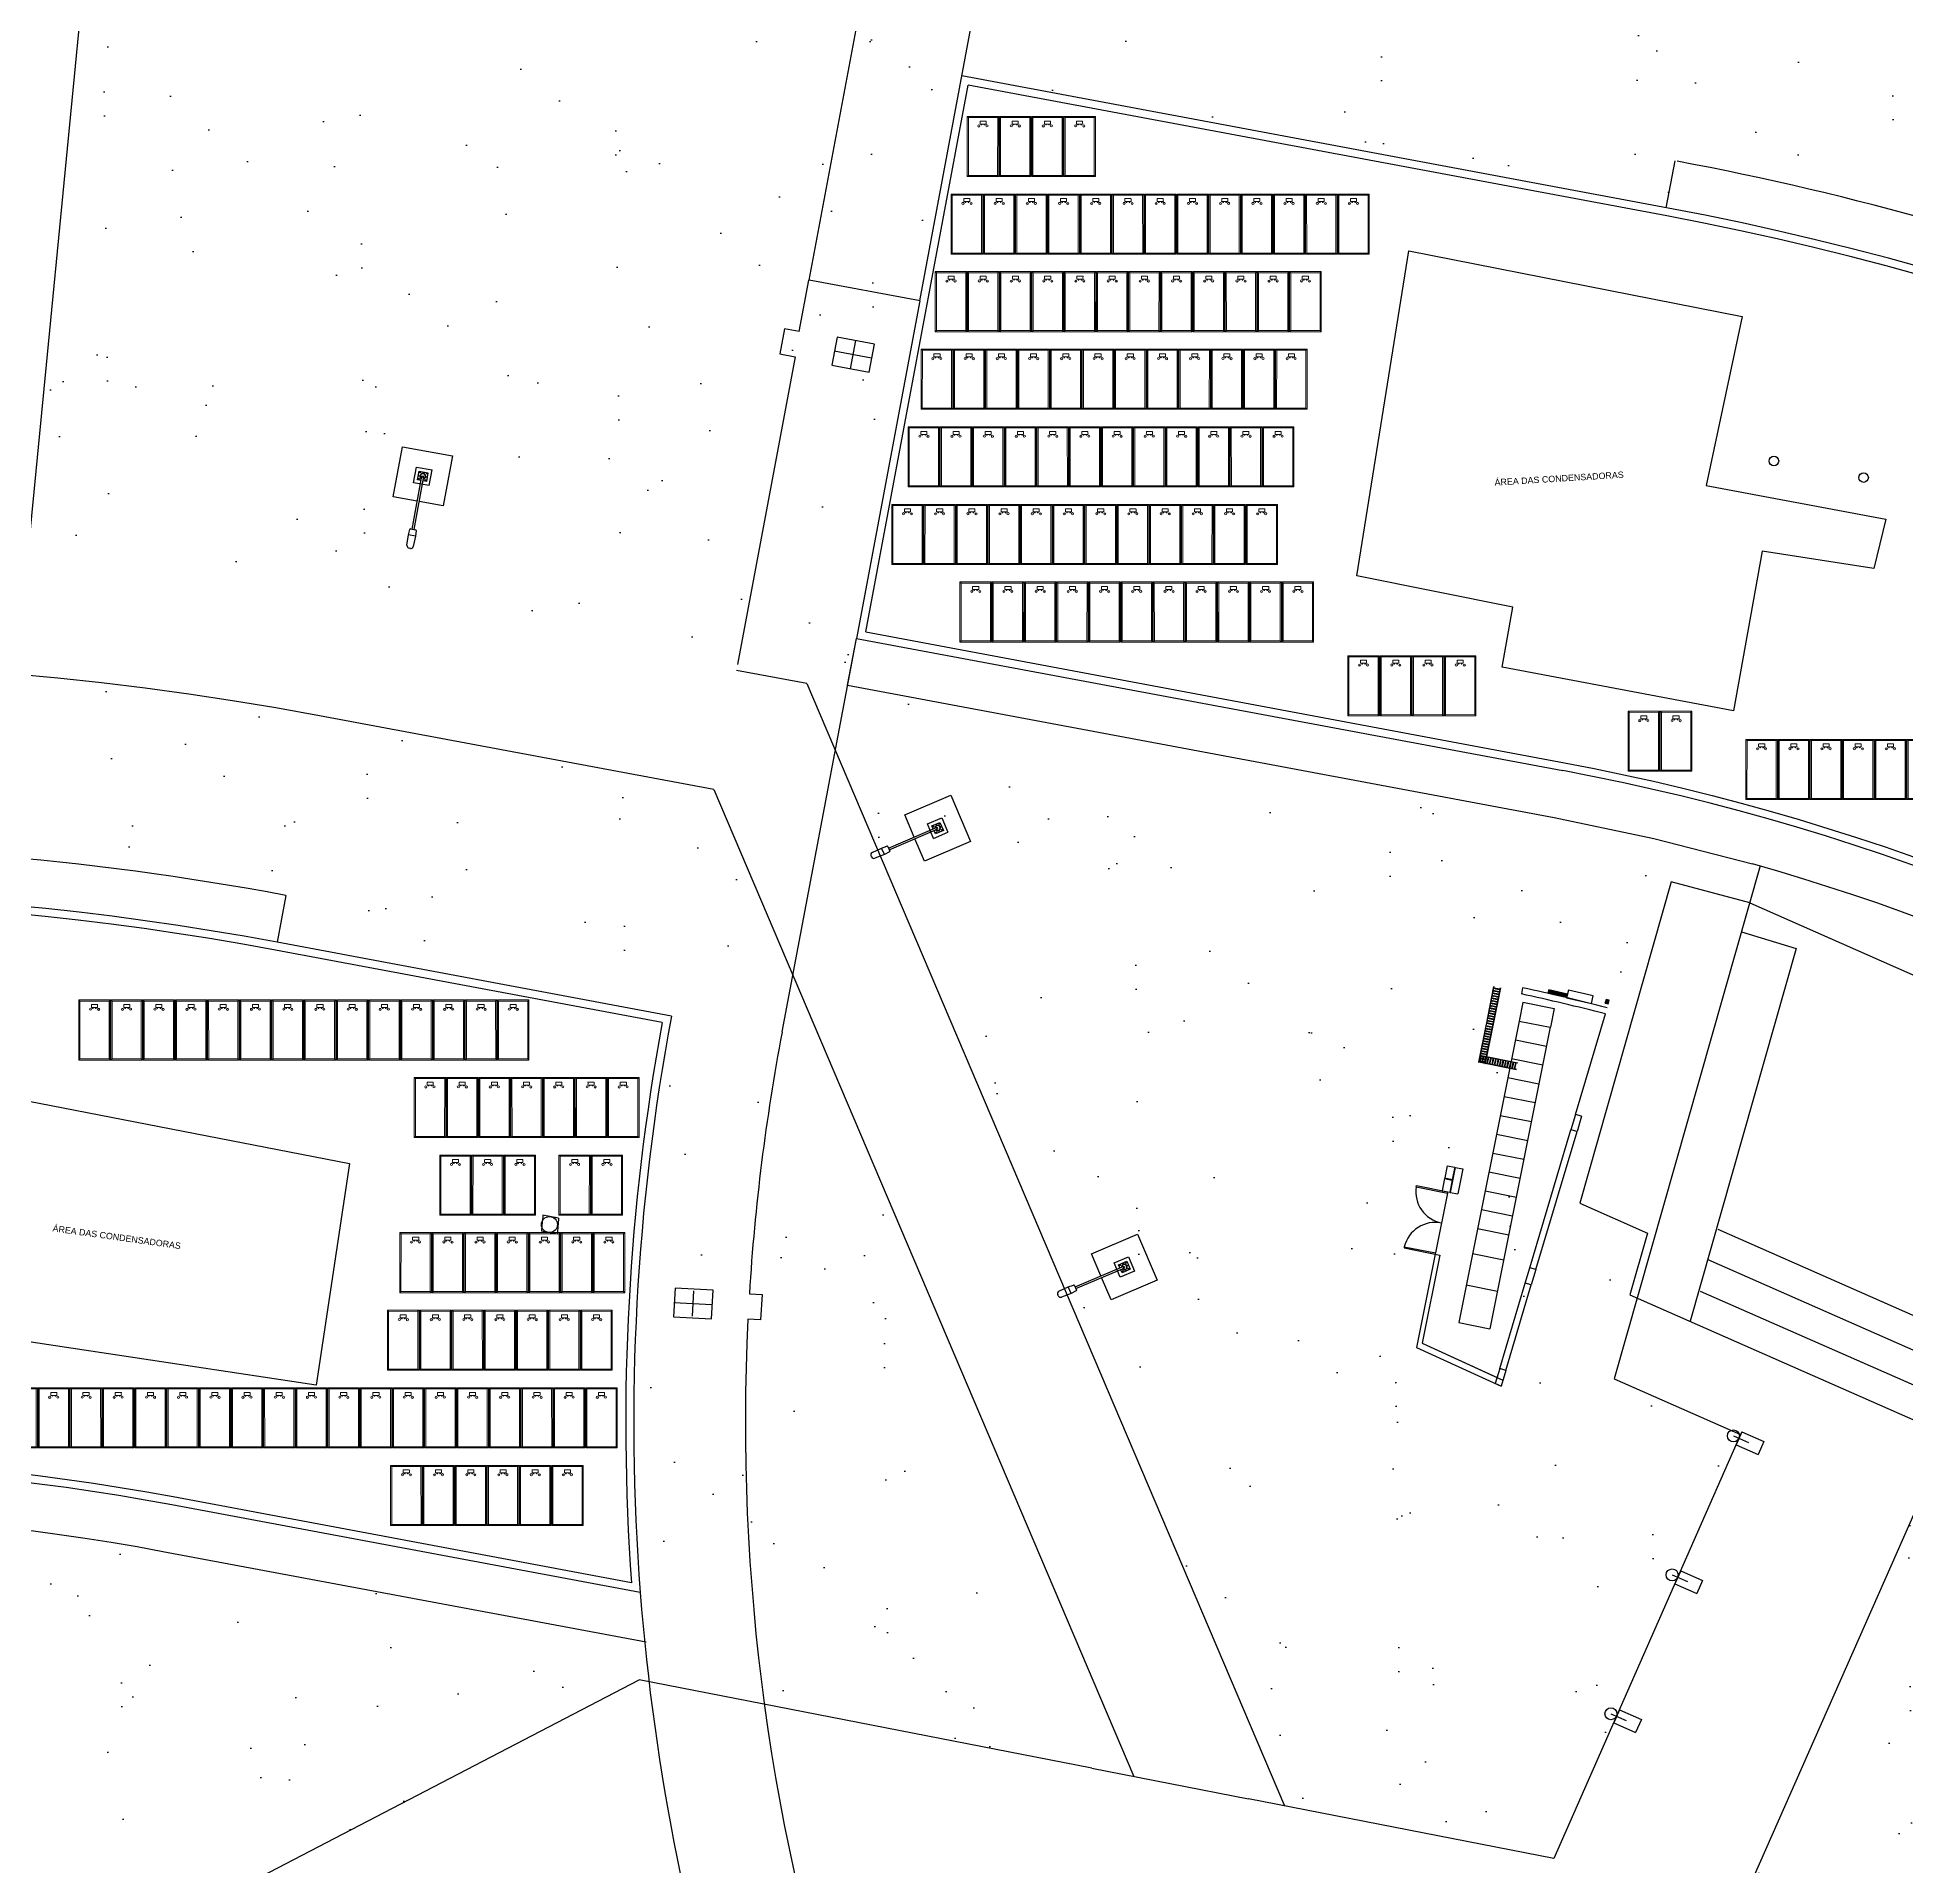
# Model space of a CAD drawing. Header units: metres. Extents: x 2872 to 3316, y -1435 to -1037.
# Drawn here: x 3056.1 to 3114.8, y -1250.7 to -1193.1 of the extents above; entities that cross this region are included whole.
import ezdxf

# ---------------------------------------------------------------- set-up
doc = ezdxf.new("R2010")
doc.units = ezdxf.units.M
doc.header["$MEASUREMENT"] = 0
for name, color, linetype in [('AA-REV', 2, 'CONTINUOUS'), ('ARQUITETURA', 253, 'CONTINUOUS'), ('ELE_ALVENARIA', 252, 'CONTINUOUS'), ('ELE_ELETROCALHA', 8, 'CONTINUOUS'), ('ELE_QUADROS', 4, 'CONTINUOUS'), ('IEL - LEITO 500X100', 3, 'CONTINUOUS'), ('MÓDULOS FV', 7, 'CONTINUOUS')]:
    doc.layers.add(name, color=color, linetype=linetype)
doc.layers.add('MODULOS_PV', color=2, linetype='CONTINUOUS', lineweight=9)
doc.styles.add('ENGECAD', font='arial.ttf')
pattern_1 = [(350.62296, (2542.1494, -799.737), (4.089919, 4.08927), [0, -4.56, 0, -5.1, 0, -4.875]), (320.623, (2542.149, -799.737), (9.808834, 1.91215), [0, -2.46, 0, -4.11, 0, -1.575]), (280.62296, (2539.627, -797.0435), (6.39856, -6.807323), [0, -1.5, 0, -5.4, 0, -7.05]), (270.623, (2539.627, -797.0435), (8.08648, -4.78256), [0, -0.75, 0, -3.54, 0, -4.05])]

# ---------------------------------------------------------------- blocks, each defined once
blk = doc.blocks.new('modulo')
at = {"layer": 'MODULOS_PV', "color": 8}
for p, q in [((-0.751, 2.014), (-0.753, 2.063)), ((-1.381, 1.342), (-1.43, 1.34)), ((0.577, 0.769), (0.626, 0.771)), ((-0.053, 0.097), (-0.051, 0.048))]:
    blk.add_line(p, q, dxfattribs=at)
for points in [[(-1.43, 1.34), (-0.753, 2.063), (0.626, 0.771), (-0.051, 0.048)], [(-1.381, 1.342), (-0.751, 2.014), (0.577, 0.769), (-0.053, 0.097)]]:
    blk.add_lwpolyline(points, close=True, dxfattribs=at)
for points in [[(-0.956, 1.498), (-0.935, 1.478), (-0.922, 1.492), (-0.943, 1.512)], [(-0.878, 1.581), (-0.857, 1.562), (-0.87, 1.548), (-0.891, 1.567)]]:
    blk.add_lwpolyline(points, dxfattribs=at)
at = {"layer": 'MODULOS_PV', "color": 1}
blk.add_circle((-0.963, 1.403), 0.0332, dxfattribs=at)
at = {"layer": 'MODULOS_PV', "color": 8}
blk.add_circle((-0.793, 1.591), 0.0332, dxfattribs=at)
blk.add_open_spline([(-0.986, 1.473), (-1.006, 1.493), (-1.027, 1.512), (-1.048, 1.532), (-1.048, 1.532), (-1.049, 1.534), (-1.049, 1.536), (-1.048, 1.538), (-1.048, 1.539), (-1.007, 1.583), (-0.966, 1.627), (-0.925, 1.67), (-0.924, 1.671), (-0.922, 1.672), (-0.919, 1.672), (-0.918, 1.671), (-0.917, 1.671), (-0.897, 1.652), (-0.876, 1.632), (-0.855, 1.613), (-0.855, 1.612), (-0.854, 1.611), (-0.854, 1.608), (-0.855, 1.606), (-0.855, 1.605), (-0.896, 1.561), (-0.937, 1.518), (-0.978, 1.474), (-0.979, 1.473), (-0.981, 1.472), (-0.984, 1.472), (-0.985, 1.473), (-0.986, 1.473)], degree=3, knots=[0, 0, 0, 0, 1, 1, 1, 1.002534, 1.003925, 1.008052, 1.008052, 1.008052, 2.008052, 2.008052, 2.008052, 2.012179, 2.01357, 2.016104, 2.016104, 2.016104, 3.016104, 3.016104, 3.016104, 3.018638, 3.02003, 3.024156, 3.024156, 3.024156, 4.024156, 4.024156, 4.024156, 4.028283, 4.029675, 4.032208, 4.032208, 4.032208, 4.032208], dxfattribs=at)
at = {"layer": 'MODULOS_PV', "color": 1, "insert": (-0.997, 1.409), "char_height": 0.0572, "width": 0.10748, "attachment_point": 1, "rotation": 46.87223}
blk.add_mtext('+', dxfattribs=at)
at = {"layer": 'MODULOS_PV', "color": 8, "insert": (-0.827, 1.597), "char_height": 0.0572, "width": 0.10748, "attachment_point": 1, "rotation": 46.87223}
blk.add_mtext('-', dxfattribs=at)
blk = doc.blocks.new('IEL - FURO ELETROCALHA')
at = {"layer": 'IEL - LEITO 500X100'}
for p, q in [((-0.0065, 0.01), (0.0065, 0.01)), ((-0.0065, 0), (0.0065, 0))]:
    blk.add_line(p, q, dxfattribs=at)
for centre, start, end in [((-0.0065, 0.005), 90, 270), ((0.0065, 0.005), 270, 90)]:
    blk.add_arc(centre, 0.005, start, end, dxfattribs=at)
blk = doc.blocks.new('IEL - LEITO 500x100x3000')
at = {"layer": 'ELE_ELETROCALHA'}
for p, q in [((-0.269, -0.125), (-0.269, 2.919)), ((-0.25, 2.919), (-0.269, 2.919)), ((-0.25, -0.125), (-0.25, 2.919)), ((-0.25, 2.838), (0.25, 2.838)), ((-0.25, 2.833), (0.25, 2.833)), ((-0.25, 2.805), (0.25, 2.805)), ((-0.25, 2.8), (0.25, 2.8)), ((-0.25, 2.638), (0.25, 2.638)), ((-0.25, 2.6), (0.25, 2.6)), ((-0.25, 2.438), (0.25, 2.438)), ((-0.25, 2.433), (0.25, 2.433)), ((-0.25, 2.405), (0.25, 2.405)), ((-0.25, 2.4), (0.25, 2.4)), ((-0.25, 2.238), (0.25, 2.238)), ((-0.25, 2.2), (0.25, 2.2)), ((-0.25, 2.038), (0.25, 2.038)), ((-0.25, 2.033), (0.25, 2.033)), ((-0.25, 2.005), (0.25, 2.005)), ((-0.25, 2), (0.25, 2)), ((-0.25, 1.838), (0.25, 1.838)), ((-0.25, 1.8), (0.25, 1.8)), ((-0.25, 1.638), (0.25, 1.638)), ((-0.25, 1.633), (0.25, 1.633)), ((-0.25, 1.605), (0.25, 1.605)), ((-0.25, 1.6), (0.25, 1.6)), ((0.25, -0.125), (0.25, 2.919)), ((0.269, 2.919), (0.25, 2.919)), ((0.269, -0.125), (0.269, 2.919)), ((-0.25, 1.438), (0.25, 1.438)), ((-0.25, 1.4), (0.25, 1.4)), ((-0.25, 1.238), (0.25, 1.238)), ((-0.25, 1.233), (0.25, 1.233)), ((-0.25, 1.205), (0.25, 1.205)), ((-0.25, 1.2), (0.25, 1.2)), ((-0.25, 1.038), (0.25, 1.038)), ((-0.25, 1), (0.25, 1)), ((-0.25, 0.838), (0.25, 0.838)), ((-0.25, 0.833), (0.25, 0.833)), ((-0.25, 0.805), (0.25, 0.805)), ((-0.25, 0.8), (0.25, 0.8)), ((-0.25, 0.638), (0.25, 0.638)), ((-0.25, 0.6), (0.25, 0.6)), ((-0.25, 0.438), (0.25, 0.438)), ((-0.25, 0.433), (0.25, 0.433)), ((-0.25, 0.405), (0.25, 0.405)), ((-0.25, 0.4), (0.25, 0.4)), ((-0.25, 0.238), (0.25, 0.238)), ((-0.25, 0.2), (0.25, 0.2)), ((-0.25, 0.038), (0.25, 0.038)), ((-0.25, 0.033), (0.25, 0.033)), ((-0.25, 0.005), (0.25, 0.005)), ((-0.25, 0), (0.25, 0))]:
    blk.add_line(p, q, dxfattribs=at)
for p in [(-0.2195, 2.814), (-0.2195, 2.614), (-0.2195, 2.414), (-0.2195, 2.214), (-0.2195, 2.014), (-0.2195, 1.814), (-0.2195, 1.614), (-0.1585, 2.814), (-0.1585, 2.614), (-0.1585, 2.414), (-0.1585, 2.214), (-0.1585, 2.014), (-0.1585, 1.814), (-0.1585, 1.614), (-0.0975, 2.814), (-0.0975, 2.614), (-0.0975, 2.414), (-0.0975, 2.214), (-0.0975, 2.014), (-0.0975, 1.814), (-0.0975, 1.614), (-0.0365, 2.814), (-0.0365, 2.614), (-0.0365, 2.414), (-0.0365, 2.214), (-0.0365, 2.014), (-0.0365, 1.814), (-0.0365, 1.614), (0.0245, 2.814), (0.0245, 2.614), (0.0245, 2.414), (0.0245, 2.214), (0.0245, 2.014), (0.0245, 1.814), (0.0245, 1.614), (0.0855, 2.814), (0.0855, 2.614), (0.0855, 2.414), (0.0855, 2.214), (0.0855, 2.014), (0.0855, 1.814), (0.0855, 1.614), (0.1465, 2.814), (0.1465, 2.614), (0.1465, 2.414), (0.1465, 2.214), (0.1465, 2.014), (0.1465, 1.814), (0.1465, 1.614), (0.2075, 2.814), (0.2075, 2.614), (0.2075, 2.414), (0.2075, 2.214), (0.2075, 2.014), (0.2075, 1.814), (0.2075, 1.614), (-0.2195, 1.414), (-0.2195, 1.214), (-0.2195, 1.014), (-0.2195, 0.814), (-0.2195, 0.614), (-0.2195, 0.414), (-0.2195, 0.214), (-0.2195, 0.014), (-0.1585, 1.414), (-0.1585, 1.214), (-0.1585, 1.014), (-0.1585, 0.814), (-0.1585, 0.614), (-0.1585, 0.414), (-0.1585, 0.214), (-0.1585, 0.014), (-0.0975, 1.414), (-0.0975, 1.214), (-0.0975, 1.014), (-0.0975, 0.814), (-0.0975, 0.614), (-0.0975, 0.414), (-0.0975, 0.214), (-0.0975, 0.014), (-0.0365, 1.414), (-0.0365, 1.214), (-0.0365, 1.014), (-0.0365, 0.814), (-0.0365, 0.614), (-0.0365, 0.414), (-0.0365, 0.214), (-0.0365, 0.014), (0.0245, 1.414), (0.0245, 1.214), (0.0245, 1.014), (0.0245, 0.814), (0.0245, 0.614), (0.0245, 0.414), (0.0245, 0.214), (0.0245, 0.014), (0.0855, 1.414), (0.0855, 1.214), (0.0855, 1.014), (0.0855, 0.814), (0.0855, 0.614), (0.0855, 0.414), (0.0855, 0.214), (0.0855, 0.014), (0.1465, 1.414), (0.1465, 1.214), (0.1465, 1.014), (0.1465, 0.814), (0.1465, 0.614), (0.1465, 0.414), (0.1465, 0.214), (0.1465, 0.014), (0.2075, 1.414), (0.2075, 1.214), (0.2075, 1.014), (0.2075, 0.814), (0.2075, 0.614), (0.2075, 0.414), (0.2075, 0.214), (0.2075, 0.014)]:
    blk.add_blockref('IEL - FURO ELETROCALHA', p, dxfattribs=at)

msp = doc.modelspace()

# ---------------------------------------------------------------- hatches: boundary and pattern name
at = {"layer": 'ARQUITETURA'}
h = msp.add_hatch(dxfattribs=at)
h.set_pattern_fill('AR-SAND', color=116, scale=3, angle=-46.87704, style=0)
h.set_pattern_definition(pattern_1)
edge = h.paths.add_edge_path()
edge.add_line((3124.024, -1199.419), (3123.264, -1201.426))
edge.add_arc((3090.687, -1287.465), 92, 69.26198, 79.43995)
edge.add_line((3107.548, -1197.023), (3107.272, -1198.498))
edge.add_line((3107.272, -1198.498), (3085.131, -1194.352))
edge.add_line((3085.131, -1194.352), (3086.903, -1184.891))
edge.add_line((3086.903, -1184.891), (3108.879, -1189.006))
edge.add_line((3108.879, -1189.006), (3112.722, -1170.073))
edge.add_line((3112.722, -1170.073), (3103.966, -1160.822))
edge.add_line((3103.966, -1160.822), (3097.548, -1159.519))
edge.add_line((3097.548, -1159.519), (3098.033, -1157.133))
edge.add_arc((3101.071, -1157.75), 3.1, 43.12294, 168.5248, ccw=False)
edge.add_line((3103.333, -1155.631), (3115.845, -1168.989))
edge.add_arc((3114.677, -1170.083), 1.6, -10.3134, 43.12553, ccw=False)
edge.add_line((3116.251, -1170.369), (3113.521, -1184.927))
edge.add_arc((3118.978, -1185.95), 5.552, 169.3787, 228.40336)
edge.add_line((3115.292, -1190.102), (3124.024, -1199.419))
h = msp.add_hatch(dxfattribs=at)
h.set_pattern_fill('AR-SAND', color=116, scale=3, angle=-46.87704, style=0)
h.set_pattern_definition(pattern_1)
h.paths.add_polyline_path([(3059.741, -1178.677), (3059.529, -1181.667), (3058.454, -1181.59), (3055.732, -1209.323), (3065.119, -1210.339), (3078.077, -1212.87), (3080.323, -1200.776), (3083.806, -1201.429), (3087.05, -1184.918), (3083.439, -1184.14), (3083.719, -1182.642)])
h = msp.add_hatch(dxfattribs=at)
h.set_pattern_fill('AR-SAND', color=116, scale=3, angle=-46.87704, style=0)
h.set_pattern_definition(pattern_1)
h.paths.add_polyline_path([(3083.615, -1182.622), (3087.135, -1183.649), (3087.202, -1183.294)])
h.paths.add_polyline_path([(3087.124, -1183.712), (3081.54, -1213.518), (3085.131, -1194.352), (3085.131, -1194.352), (3086.903, -1184.891)])
edge = h.paths.add_edge_path()
edge.add_line((3056.77, -1209.283), (3050.798, -1208.704))
edge.add_line((3050.798, -1208.704), (3052.628, -1189.86))
edge.add_line((3052.628, -1189.86), (3022.07, -1197.411))
edge.add_line((3022.07, -1197.411), (3025.453, -1211.102))
edge.add_arc((3046.939, -1310.557), 101.75, 84.4554, 102.19064, ccw=False)
h = msp.add_hatch(dxfattribs=at)
h.set_pattern_fill('AR-SAND', color=116, scale=3, angle=-46.87704, style=0)
h.set_pattern_definition(pattern_1)
edge = h.paths.add_edge_path()
edge.add_line((3083.804, -1201.428), (3080.334, -1200.779))
edge.add_line((3080.334, -1200.779), (3078.077, -1212.87))
edge.add_line((3078.077, -1212.87), (3081.539, -1213.524))
edge.add_line((3081.539, -1213.524), (3083.823, -1201.432))
h = msp.add_hatch(dxfattribs=at)
h.set_pattern_fill('AR-SAND', color=116, scale=3, angle=-46.87704, style=0)
h.set_pattern_definition(pattern_1)
h.paths.add_polyline_path([(3081.54, -1213.518), (3087.094, -1214.558), (3087.375, -1219.739), (3089.464, -1226.295), (3090.659, -1230.782), (3092.084, -1237.96), (3096.052, -1248.915), (3095.277, -1248.763), (3080.262, -1213.464), (3079.961, -1211.822), (3081.129, -1211.608)])
edge = h.paths.add_edge_path()
edge.add_line((3077.336, -1216.804), (3075.006, -1216.364))
edge.add_line((3075.006, -1216.364), (3076.375, -1221.26))
edge.add_line((3076.375, -1221.26), (3078.103, -1221.735))
edge.add_line((3078.103, -1221.735), (3079.65, -1223.522))
edge.add_line((3079.65, -1223.522), (3080.304, -1230.213))
edge.add_line((3080.304, -1230.213), (3082.798, -1232.876))
edge.add_line((3082.798, -1232.876), (3085.577, -1238.583))
edge.add_line((3085.577, -1238.583), (3089.222, -1247.58))
edge.add_line((3089.222, -1247.58), (3090.536, -1247.837))
edge.add_line((3090.536, -1247.837), (3077.334, -1216.8))
h = msp.add_hatch(dxfattribs=at)
h.set_pattern_fill('AR-SAND', color=116, scale=3, angle=-46.87704, style=0)
h.set_pattern_definition(pattern_1)
h.paths.add_polyline_path([(3044.554, -1212.984), (3044.64, -1214.903), (3048.605, -1214.822), (3056.477, -1215.284), (3065.921, -1216.697), (3076.966, -1218.766), (3077.336, -1216.804), (3064.932, -1214.477), (3059.898, -1213.572), (3048.321, -1212.852)])
h.paths.add_polyline_path([(3040.642, -1215.05), (3040.556, -1213.124), (3038.06, -1213.211), (3029.102, -1214.448), (3014.562, -1218.325), (3002.724, -1223.466), (2990.423, -1230.87), (2983.086, -1236.549), (2984.452, -1238.008), (2991.026, -1232.828), (2998.006, -1228.255), (3005.266, -1224.352), (3012.775, -1221.11), (3023.675, -1217.676), (3031.05, -1216.135)])
h = msp.add_hatch(dxfattribs=at)
h.set_pattern_fill('AR-SAND', color=116, scale=3, angle=-46.87704, style=0)
h.set_pattern_definition(pattern_1)
h.paths.add_polyline_path([(3109.617, -1237.085), (3105.648, -1235.331), (3106.37, -1232.792), (3106.139, -1232.691), (3106.691, -1230.748), (3104.567, -1229.812), (3107.441, -1219.706), (3109.906, -1220.363), (3110.234, -1219.209, 0.00088), (3109.993, -1219.141), (3106.891, -1218.339), (3103.756, -1217.678), (3092.649, -1215.598), (3086.186, -1214.388), (3094.149, -1248.543), (3103.745, -1250.418)])
h = msp.add_hatch(dxfattribs=at)
h.set_pattern_fill('AR-SAND', color=116, scale=3, angle=-46.87704, style=0)
h.set_pattern_definition(pattern_1)
edge = h.paths.add_edge_path()
edge.add_arc((3046.939, -1310.557), 92, 93.82041, 111.90763)
edge.add_line((3012.613, -1225.201), (3013.173, -1226.593))
edge.add_arc((3046.939, -1310.557), 90.5, 111.90763, 114.20354)
edge.add_line((3009.836, -1228.013), (3009.221, -1226.644))
edge.add_arc((3046.939, -1310.557), 92, 114.20328, 121.57407)
edge.add_line((2998.768, -1232.177), (2985.775, -1240.161))
edge.add_line((2985.775, -1240.161), (2984.452, -1238.008))
edge.add_arc((3046.939, -1310.557), 95.75, 93.77161, 130.73854, ccw=False)
edge.add_line((3040.641, -1215.015), (3040.809, -1218.762))
edge = h.paths.add_edge_path()
edge.add_arc((3046.939, -1310.557), 92, 79.39324, 91.32909)
edge.add_line((3044.805, -1218.582), (3044.637, -1214.835))
edge.add_arc((3046.939, -1310.557), 95.75, 79.39324, 91.37788, ccw=False)
edge.add_line((3064.564, -1216.443), (3076.966, -1218.766))
edge.add_line((3076.966, -1218.766), (3089.222, -1247.58))
edge.add_line((3089.222, -1247.58), (3074.987, -1244.799))
edge.add_line((3074.987, -1244.799), (3061.548, -1251.796))
edge.add_line((3061.548, -1251.796), (3054.833, -1252.098))
edge.add_line((3054.833, -1252.098), (3055.95, -1240.131))
edge.add_arc((3046.939, -1310.557), 71, 79.39324, 82.70853, ccw=False)
edge.add_line((3060.008, -1240.77), (3075.155, -1243.607))
edge.add_arc((3144.297, -1236.716), 69.485, 169.39324, 185.69147, ccw=False)
edge.add_line((3076, -1223.926), (3063.597, -1221.604))
edge.add_line((3063.597, -1221.604), (3063.873, -1220.129))
h = msp.add_hatch(dxfattribs=at)
h.set_pattern_fill('AR-SAND', color=116, scale=3, angle=-46.87704, style=0)
h.set_pattern_definition(pattern_1)
edge = h.paths.add_edge_path(flags=16)
edge.add_arc((3141.901, -1244.722), 1.5, 0, 360)
edge = h.paths.add_edge_path(flags=16)
edge.add_arc((3133.213, -1236.071), 1.5, 0, 360)
edge = h.paths.add_edge_path(flags=16)
edge.add_arc((3149.279, -1255.358), 1.5, 0, 360)
edge = h.paths.add_edge_path()
edge.add_line((3152.966, -1347.299), (3161.059, -1339.718))
edge.add_line((3161.059, -1339.718), (3148.853, -1310.934))
edge.add_line((3148.853, -1310.934), (3142.625, -1308.903))
edge.add_line((3142.625, -1308.903), (3153.744, -1274.806))
edge.add_line((3153.744, -1274.806), (3175.475, -1281.892))
edge.add_line((3175.475, -1281.892), (3181.505, -1263.4))
edge.add_line((3181.505, -1263.4), (3175.519, -1261.448))
edge.add_line((3175.519, -1261.448), (3164.273, -1268.459))
edge.add_line((3164.273, -1268.459), (3163, -1269.253))
edge.add_line((3163, -1269.253), (3156.916, -1259.494))
edge.add_line((3156.916, -1259.494), (3150.938, -1249.904))
edge.add_arc((3090.687, -1287.465), 71, 31.93963, 58.40362)
edge.add_line((3127.886, -1226.99), (3127.256, -1228.011))
edge.add_line((3127.256, -1228.011), (3129.403, -1229.387))
edge.add_line((3129.403, -1229.387), (3123.883, -1238.327))
edge.add_line((3123.883, -1238.327), (3121.758, -1237.39))
edge.add_line((3121.758, -1237.39), (3120.697, -1239.108))
edge.add_line((3120.697, -1239.108), (3116.163, -1237.109))
edge.add_line((3116.163, -1237.109), (3101.761, -1269.714))
edge.add_line((3101.761, -1269.714), (3114.268, -1288.05))
edge.add_line((3114.268, -1288.05), (3117.421, -1291.982))
edge.add_line((3117.421, -1291.982), (3120.072, -1289.923))
edge.add_arc((3131.912, -1280.713), 15, -76.24288, 217.88029, ccw=False)
edge.add_line((3135.479, -1295.283), (3135.683, -1296.583))
edge.add_line((3135.683, -1296.583), (3138.586, -1296.127))
edge.add_line((3138.586, -1296.127), (3139.075, -1299.239))
edge.add_line((3139.075, -1299.239), (3132.012, -1300.35))
edge.add_line((3132.012, -1300.35), (3131.522, -1297.238))
edge.add_line((3131.522, -1297.238), (3133.195, -1296.975))
edge.add_line((3133.195, -1296.975), (3132.991, -1295.674))
edge.add_arc((3131.912, -1280.713), 15, 229.73446, 274.12525, ccw=False)
edge.add_line((3122.217, -1292.159), (3118.361, -1296.663))
edge.add_line((3118.361, -1296.663), (3122.628, -1298.054))
edge.add_line((3122.628, -1298.054), (3120.912, -1303.316))
edge.add_line((3120.912, -1303.316), (3115.959, -1301.701))
edge.add_line((3115.959, -1301.701), (3114.626, -1305.789))
edge.add_line((3114.626, -1305.789), (3136.797, -1313.019))
edge.add_line((3136.797, -1313.019), (3129.666, -1334.886))
edge.add_line((3129.666, -1334.886), (3154.385, -1342.946))
edge.add_line((3154.385, -1342.946), (3152.966, -1347.299))
at = {"layer": 'ELE_ELETROCALHA'}
h = msp.add_hatch(dxfattribs=at)
h.set_pattern_fill('ANSI37', color=253, scale=0.005, angle=-108.7733)
h.set_pattern_definition([(296.2266992, (3096.750772, 436.425018), (0.014240709, 0.0070155422), []), (26.2266992, (3096.750772, 436.425018), (-0.0070155422, 0.014240709), [])])
h.paths.add_polyline_path([(3103.571, -1223.201), (3104.149, -1223.334), (3104.179, -1223.238), (3103.589, -1223.103)])
h = msp.add_hatch(dxfattribs=at)
h.set_pattern_fill('ANSI37', color=253, scale=0.005, angle=-22.76741)
h.set_pattern_definition([(22.2325946, (1449.495454, -1114.390148), (-0.00600658306, 0.01469478087), []), (112.2325946, (1449.495454, -1114.390148), (-0.01469478087, -0.00600658306), [])])
h.paths.add_polyline_path([(3105.456, -1223.538), (3105.491, -1223.428), (3105.394, -1223.403), (3105.359, -1223.513)])

# ---------------------------------------------------------------- linework, layer by layer
at = {"layer": 'AA-REV', "color": 8}
for p, q in [((3099.608, -1234.215, 30), (3101.963, -1235.289, 30)), ((3102.045, -1235.013), (3101.905, -1235.482)), ((3102.045, -1235.013, 30), (3101.905, -1235.482, 30)), ((3102.089, -1235.566), (3101.905, -1235.482)), ((3102.089, -1235.566, 30), (3101.905, -1235.482, 30)), ((3102.237, -1235.07), (3102.045, -1235.013)), ((3102.237, -1235.07, 30), (3102.045, -1235.013, 30)), ((3102.237, -1235.07), (3102.089, -1235.566)), ((3102.237, -1235.07, 30), (3102.089, -1235.566, 30))]:
    msp.add_line(p, q, dxfattribs=at)
at = {"layer": 'ARQUITETURA'}
for p, q in [((3086.11, -1169.874), (3080.323, -1200.776)), ((3083.806, -1201.429), (3089.061, -1173.366)), ((3058.457, -1181.562), (3055.766, -1209.275)), ((3107.345, -1198.512), (3085.131, -1194.352)), ((3082.11, -1211.844), (3085.331, -1194.643)), ((3107.299, -1198.757), (3085.331, -1194.643)), ((3107.548, -1197.023), (3107.272, -1198.498)), ((3080.02, -1202.398), (3080.323, -1200.776)), ((3083.823, -1201.432), (3080.334, -1200.779)), ((3083.806, -1201.429), (3081.818, -1212.044)), ((3079.559, -1202.312), (3079.411, -1203.098)), ((3080.02, -1202.398), (3079.559, -1202.312)), ((3081.206, -1202.57), (3081.041, -1203.455)), ((3082.386, -1202.791), (3081.206, -1202.57)), ((3079.89, -1203.188), (3078.077, -1212.87)), ((3079.411, -1203.098), (3079.89, -1203.188)), ((3082.291, -1203.231), (3081.112, -1203.01)), ((3081.784, -1202.678), (3081.619, -1203.562)), ((3082.22, -1203.676), (3082.386, -1202.791)), ((3081.041, -1203.455), (3082.22, -1203.676)), ((3067.251, -1207.591), (3067.537, -1206.017)), ((3067.537, -1206.017), (3069.111, -1206.302)), ((3067.891, -1207.148), (3067.98, -1206.656)), ((3067.98, -1206.656), (3068.472, -1206.745)), ((3068.383, -1207.237), (3068.472, -1206.745)), ((3069.111, -1206.302), (3068.826, -1207.876)), ((3067.847, -1208.609), (3068.149, -1206.941)), ((3068.383, -1207.237), (3067.891, -1207.148)), ((3067.906, -1208.62), (3068.208, -1206.952)), ((3068.018, -1207.06), (3068.068, -1206.784)), ((3068.124, -1207.079), (3068.018, -1207.06)), ((3068.043, -1206.924), (3068.092, -1206.933)), ((3068.044, -1206.919), (3068.093, -1206.928)), ((3068.077, -1207.032), (3068.047, -1207.027)), ((3068.062, -1207.029), (3068.059, -1207.044)), ((3068.062, -1207.029), (3068.065, -1207.015)), ((3068.068, -1206.784), (3068.344, -1206.834)), ((3068.113, -1206.83), (3068.084, -1206.825)), ((3068.096, -1206.842), (3068.101, -1206.813)), ((3068.203, -1206.981), (3068.144, -1206.971)), ((3068.208, -1206.952), (3068.149, -1206.941)), ((3068.179, -1206.944), (3068.178, -1206.949)), ((3068.184, -1206.945), (3068.178, -1206.949)), ((3068.178, -1206.949), (3068.183, -1206.95)), ((3068.179, -1206.944), (3068.184, -1206.945)), ((3068.179, -1206.944), (3068.183, -1206.95)), ((3068.184, -1206.945), (3068.183, -1206.95)), ((3068.294, -1207.11), (3068.183, -1207.09)), ((3068.204, -1206.809), (3068.195, -1206.858)), ((3068.209, -1206.81), (3068.2, -1206.859)), ((3068.278, -1207.069), (3068.249, -1207.063)), ((3068.266, -1207.051), (3068.261, -1207.081)), ((3068.269, -1206.965), (3068.318, -1206.974)), ((3068.27, -1206.96), (3068.319, -1206.969)), ((3068.285, -1206.862), (3068.315, -1206.867)), ((3068.344, -1206.834), (3068.294, -1207.11)), ((3068.3, -1206.864), (3068.298, -1206.879)), ((3068.3, -1206.864), (3068.303, -1206.85)), ((3068.007, -1207.728), (3067.251, -1207.591)), ((3068.826, -1207.876), (3068.066, -1207.739)), ((3067.683, -1209.117), (3067.728, -1208.791)), ((3067.728, -1208.791), (3067.774, -1208.616)), ((3067.954, -1208.832), (3067.728, -1208.791)), ((3067.798, -1208.6), (3067.955, -1208.629)), ((3067.954, -1208.832), (3067.882, -1209.153)), ((3067.971, -1208.652), (3067.954, -1208.832)), ((3067.789, -1209.214), (3067.747, -1209.207)), ((3079.479, -1224.425), (3081.818, -1212.044)), ((3081.54, -1213.518), (3081.818, -1212.044)), ((3081.818, -1212.044), (3104.032, -1216.204)), ((3080.262, -1213.464), (3078.046, -1213.053)), ((3080.262, -1213.464), (3095.277, -1248.763)), ((3081.54, -1213.518), (3103.756, -1217.678)), ((3077.334, -1216.8), (3064.932, -1214.477)), ((3077.334, -1216.8), (3090.536, -1247.837)), ((3083.337, -1217.596), (3084.788, -1216.979)), ((3084.788, -1216.979), (3085.405, -1218.43)), ((3083.633, -1218.292), (3083.337, -1217.596)), ((3084.047, -1217.883), (3084.501, -1217.69)), ((3084.24, -1218.336), (3084.047, -1217.883)), ((3084.189, -1217.94), (3084.443, -1217.832)), ((3084.314, -1217.887), (3084.334, -1217.933)), ((3084.319, -1217.885), (3084.338, -1217.931)), ((3084.41, -1217.887), (3084.437, -1217.875)), ((3084.418, -1217.867), (3084.43, -1217.894)), ((3084.443, -1217.832), (3084.551, -1218.086)), ((3084.501, -1217.69), (3084.694, -1218.144)), ((3103.756, -1217.678), (3106.891, -1218.339)), ((3082.821, -1218.638), (3084.358, -1217.984)), ((3082.844, -1218.692), (3084.381, -1218.038)), ((3083.954, -1219.047), (3083.656, -1218.347)), ((3085.405, -1218.43), (3083.954, -1219.047)), ((3084.231, -1218.038), (3084.189, -1217.94)), ((3084.252, -1217.954), (3084.224, -1217.966)), ((3084.244, -1217.973), (3084.232, -1217.946)), ((3084.24, -1218.336), (3084.694, -1218.144)), ((3084.298, -1218.194), (3084.254, -1218.092)), ((3084.551, -1218.086), (3084.298, -1218.194)), ((3084.331, -1218.14), (3084.303, -1218.152)), ((3084.311, -1218.132), (3084.323, -1218.159)), ((3084.354, -1218.05), (3084.331, -1217.995)), ((3084.381, -1218.038), (3084.358, -1217.984)), ((3084.372, -1218.01), (3084.367, -1218.012)), ((3084.367, -1218.012), (3084.369, -1218.016)), ((3084.374, -1218.014), (3084.367, -1218.012)), ((3084.372, -1218.01), (3084.369, -1218.016)), ((3084.374, -1218.014), (3084.369, -1218.016)), ((3084.372, -1218.01), (3084.374, -1218.014)), ((3084.403, -1218.096), (3084.422, -1218.141)), ((3084.408, -1218.094), (3084.427, -1218.139)), ((3084.496, -1217.957), (3084.451, -1217.976)), ((3084.498, -1217.961), (3084.453, -1217.981)), ((3084.517, -1218.061), (3084.489, -1218.072)), ((3084.497, -1218.053), (3084.509, -1218.08)), ((3106.891, -1218.339), (3109.993, -1219.141)), ((3082.291, -1218.918), (3082.275, -1218.879)), ((3082.313, -1218.777), (3082.607, -1218.638)), ((3082.695, -1218.846), (3082.391, -1218.961)), ((3082.607, -1218.638), (3082.776, -1218.582)), ((3082.695, -1218.846), (3082.607, -1218.638)), ((3082.853, -1218.763), (3082.695, -1218.846)), ((3082.801, -1218.592), (3082.863, -1218.737)), ((3110.236, -1219.203), (3105.648, -1235.331)), ((3063.873, -1220.129), (3063.597, -1221.604)), ((3107.441, -1219.706), (3104.567, -1229.812)), ((3109.906, -1220.363), (3107.441, -1219.706)), ((3109.906, -1220.363), (3127.256, -1228.012)), ((3109.646, -1221.277), (3111.37, -1221.795)), ((3075.708, -1224.126), (3063.551, -1221.849)), ((3076, -1223.926), (3063.597, -1221.604)), ((3111.37, -1221.795), (3108.033, -1233.525)), ((3104.567, -1229.812), (3106.691, -1230.748)), ((3089.208, -1231.399), (3090.659, -1230.782)), ((3090.659, -1230.782), (3091.276, -1232.233)), ((3106.691, -1230.748), (3106.139, -1232.691)), ((3108.905, -1230.631), (3122.014, -1236.41)), ((3089.504, -1232.095), (3089.208, -1231.399)), ((3088.692, -1232.441), (3090.229, -1231.787)), ((3088.715, -1232.495), (3090.252, -1231.841)), ((3089.919, -1231.686), (3090.372, -1231.493)), ((3090.111, -1232.14), (3089.919, -1231.686)), ((3090.061, -1231.743), (3090.315, -1231.635)), ((3090.102, -1231.841), (3090.061, -1231.743)), ((3090.123, -1231.757), (3090.096, -1231.769)), ((3090.115, -1231.777), (3090.103, -1231.749)), ((3090.565, -1231.947), (3090.111, -1232.14)), ((3090.169, -1231.997), (3090.125, -1231.895)), ((3090.423, -1231.889), (3090.169, -1231.997)), ((3090.202, -1231.943), (3090.175, -1231.955)), ((3090.183, -1231.935), (3090.194, -1231.962)), ((3090.186, -1231.69), (3090.205, -1231.736)), ((3090.19, -1231.688), (3090.209, -1231.734)), ((3090.225, -1231.853), (3090.202, -1231.798)), ((3090.252, -1231.841), (3090.229, -1231.787)), ((3090.243, -1231.813), (3090.239, -1231.815)), ((3090.239, -1231.815), (3090.241, -1231.82)), ((3090.245, -1231.818), (3090.239, -1231.815)), ((3090.243, -1231.813), (3090.241, -1231.82)), ((3090.245, -1231.818), (3090.241, -1231.82)), ((3090.243, -1231.813), (3090.245, -1231.818)), ((3090.274, -1231.899), (3090.294, -1231.944)), ((3090.279, -1231.897), (3090.298, -1231.942)), ((3090.282, -1231.69), (3090.309, -1231.678)), ((3090.289, -1231.67), (3090.301, -1231.697)), ((3090.315, -1231.635), (3090.423, -1231.889)), ((3090.368, -1231.76), (3090.323, -1231.779)), ((3090.37, -1231.765), (3090.324, -1231.784)), ((3090.388, -1231.864), (3090.361, -1231.876)), ((3090.368, -1231.856), (3090.38, -1231.883)), ((3090.372, -1231.493), (3090.565, -1231.947)), ((3108.585, -1231.583), (3121.527, -1237.288)), ((3076.113, -1232.481), (3076.063, -1233.379)), ((3077.311, -1232.547), (3076.113, -1232.481)), ((3076.697, -1232.563), (3076.653, -1233.362)), ((3077.262, -1233.446), (3077.311, -1232.547)), ((3088.185, -1232.58), (3088.478, -1232.441)), ((3088.478, -1232.441), (3088.647, -1232.385)), ((3088.567, -1232.649), (3088.478, -1232.441)), ((3088.724, -1232.566), (3088.567, -1232.649)), ((3088.673, -1232.395), (3088.734, -1232.54)), ((3089.825, -1232.85), (3089.527, -1232.15)), ((3091.276, -1232.233), (3089.825, -1232.85)), ((3108.352, -1232.573), (3120.997, -1238.147)), ((3076.077, -1232.929), (3077.274, -1232.995)), ((3078.449, -1232.66), (3078.849, -1232.682)), ((3078.849, -1232.682), (3078.804, -1233.481)), ((3088.162, -1232.721), (3088.146, -1232.682)), ((3088.567, -1232.649), (3088.263, -1232.764)), ((3106.139, -1232.691), (3120.697, -1239.108)), ((3076.063, -1233.379), (3077.262, -1233.446)), ((3078.804, -1233.481), (3078.405, -1233.461)), ((3105.648, -1235.331), (3109.617, -1237.085)), ((3101.761, -1269.714), (3116.163, -1237.109)), ((3109.617, -1237.085), (3103.745, -1250.418)), ((3109.393, -1237.128), (3109.873, -1237.339)), ((3109.664, -1237.001), (3109.482, -1237.413)), ((3109.664, -1237.001), (3110.35, -1237.303)), ((3110.35, -1237.303), (3110.169, -1237.715)), ((3109.482, -1237.413), (3110.169, -1237.715)), ((3074.744, -1241.75), (3060.33, -1239.05)), ((3075.018, -1242.055), (3060.284, -1239.296)), ((3075.208, -1243.617), (3060.008, -1240.77)), ((3107.739, -1241.372), (3107.557, -1241.784)), ((3107.739, -1241.372), (3108.425, -1241.675)), ((3107.468, -1241.499), (3107.948, -1241.711)), ((3107.557, -1241.784), (3108.244, -1242.086)), ((3108.425, -1241.675), (3108.244, -1242.086)), ((3061.548, -1251.796), (3074.987, -1244.799)), ((3089.222, -1247.58), (3074.987, -1244.799)), ((3105.542, -1245.87), (3106.023, -1246.082)), ((3105.813, -1245.744), (3105.632, -1246.156)), ((3105.813, -1245.744), (3106.5, -1246.046)), ((3106.5, -1246.046), (3106.318, -1246.458)), ((3105.632, -1246.156), (3106.318, -1246.458)), ((3089.222, -1247.58), (3094.149, -1248.543)), ((3103.745, -1250.418), (3094.149, -1248.543))]:
    msp.add_line(p, q, dxfattribs=at)
at = {"layer": 'ARQUITETURA', "color": 6}
for p, q in [((3072.45, -1230.281), (3071.956, -1230.189)), ((3072.407, -1230.782), (3071.913, -1230.689))]:
    msp.add_line(p, q, dxfattribs=at)
at = {"layer": 'ARQUITETURA'}
for points in [[(3102.462, -1211.059), (3097.557, -1210.077), (3099.191, -1199.857), (3109.669, -1201.926), (3108.537, -1207.237), (3114.191, -1208.291), (3113.809, -1209.848), (3110.297, -1209.3), (3109.394, -1214.319), (3102.122, -1212.949)], [(3051.752, -1233.565), (3052.767, -1226.009), (3065.88, -1228.558), (3064.823, -1235.528)]]:
    msp.add_lwpolyline(points, close=True, dxfattribs=at)
msp.add_lwpolyline([(3082.11, -1211.844), (3104.078, -1215.958, -0.210066), (3152.423, -1248.979)], format="xyb", dxfattribs=at)
at = {"layer": 'ARQUITETURA', "color": 6}
for centre, radius in [((3110.668, -1206.467), 0.15), ((3113.488, -1206.988), 0.15), ((3072.163, -1230.482), 0.25)]:
    msp.add_circle(centre, radius, dxfattribs=at)
at = {"layer": 'ARQUITETURA'}
for centre, radius in [((3068.062, -1207.029), 0.01), ((3068.099, -1206.828), 0.01), ((3068.264, -1207.066), 0.01), ((3068.3, -1206.864), 0.01), ((3084.424, -1217.881), 0.00985), ((3084.238, -1217.96), 0.00985), ((3084.317, -1218.146), 0.00985), ((3084.503, -1218.067), 0.00985), ((3090.109, -1231.763), 0.00985), ((3090.188, -1231.949), 0.00985), ((3090.295, -1231.684), 0.00985), ((3090.374, -1231.87), 0.00985), ((3109.393, -1237.128), 0.188), ((3107.468, -1241.499), 0.188), ((3105.542, -1245.87), 0.188)]:
    msp.add_circle(centre, radius, dxfattribs=at)
for centre, radius, start, end in [((3090.687, -1287.465), 92, 68.84799, 79.39324), ((3090.687, -1287.465), 90.5, 31.93963, 79.39324), ((3090.687, -1287.465), 90.25, 31.93963, 79.39324), ((3068.181, -1206.947), 0.09, 277.52046, 238.56042), ((3068.181, -1206.947), 0.081, 279.57566, 236.07349), ((3067.794, -1208.62), 0.02, 79.72887, 169.72887), ((3067.952, -1208.648), 0.02, 349.72887, 79.72887), ((3067.762, -1209.128), 0.08, 172.14159, 259.72887), ((3067.803, -1209.136), 0.08, 259.72887, 347.31615), ((3046.939, -1310.557), 97.75, 79.39324, 130.73854), ((3090.687, -1287.465), 72.5, 31.93963, 79.39324), ((3084.371, -1218.013), 0.0887, 220.83437, 181.87433), ((3084.37, -1218.013), 0.0798, 222.88957, 179.3874), ((3046.939, -1310.557), 92, 79.39324, 91.32909), ((3082.347, -1218.848), 0.0788, 115.4555, 203.04278), ((3082.364, -1218.887), 0.0788, 203.04278, 290.63006), ((3082.783, -1218.6), 0.0197, 23.04278, 113.04278), ((3082.845, -1218.745), 0.0197, 293.04278, 23.04278), ((3090.687, -1287.465), 71, 31.93963, 74.22149), ((3046.939, -1310.557), 90.5, 79.39324, 121.57407), ((3046.939, -1310.557), 90.25, 79.39324, 121.57407), ((3144.297, -1236.716), 69.735, 169.59864, 184.13932), ((3144.297, -1236.716), 69.485, 169.39324, 184.40691), ((3144.428, -1236.731), 66.104, 169.2713, 176.46927), ((3090.242, -1231.816), 0.0887, 220.83437, 181.87433), ((3090.242, -1231.816), 0.0798, 222.88957, 179.3874), ((3088.218, -1232.652), 0.0788, 115.4555, 203.04278), ((3088.655, -1232.403), 0.0197, 23.04278, 113.04278), ((3088.716, -1232.548), 0.0197, 293.04278, 23.04278), ((3088.235, -1232.69), 0.0788, 203.04278, 290.63006), ((3144.297, -1236.716), 65.973, 177.1722, 198.33126), ((3046.939, -1310.557), 72.75, 79.39324, 121.57407), ((3046.939, -1310.557), 72.5, 79.39324, 121.57407), ((3046.939, -1310.557), 71, 79.39324, 121.57408), ((3144.297, -1236.716), 69.483, 184.40839, 198.34882)]:
    msp.add_arc(centre, radius, start, end, dxfattribs=at)
at = {"layer": 'ARQUITETURA', "color": 6}
for radius, start, end in [(72.635, 174.84432, 175.24065), (72.135, 174.88222, 175.28133)]:
    msp.add_arc((3144.297, -1236.716), radius, start, end, dxfattribs=at)
at = {"layer": 'ELE_ALVENARIA', "color": 8, "linetype": 'Continuous'}
for p, q in [((3102.765, -1223.032), (3102.726, -1223.228)), ((3102.765, -1223.032, 30), (3102.726, -1223.228, 30)), ((3104.428, -1227.018), (3105.37, -1223.855)), ((3104.428, -1227.018, 30), (3105.37, -1223.855, 30)), ((3104.428, -1227.018), (3104.285, -1227.497)), ((3104.428, -1227.018, 30), (3104.285, -1227.497, 30)), ((3104.619, -1227.075), (3104.428, -1227.018)), ((3104.619, -1227.075, 30), (3104.428, -1227.018, 30)), ((3104.619, -1227.075), (3104.476, -1227.554)), ((3104.619, -1227.075, 30), (3104.476, -1227.554, 30)), ((3102.99, -1231.841), (3104.285, -1227.497)), ((3102.99, -1231.841, 30), (3104.285, -1227.497, 30)), ((3103.182, -1231.898), (3104.476, -1227.554)), ((3103.182, -1231.898, 30), (3104.476, -1227.554, 30)), ((3104.476, -1227.554), (3104.285, -1227.497)), ((3104.476, -1227.554, 30), (3104.285, -1227.497, 30)), ((3100.314, -1229.036), (3100.237, -1229.418)), ((3100.314, -1229.036), (3100.237, -1229.418)), ((3100.314, -1229.036, 30), (3100.237, -1229.418, 30)), ((3100.314, -1229.036, 30), (3100.237, -1229.418, 30)), ((3100.314, -1229.036), (3100.549, -1229.083)), ((3100.314, -1229.036), (3100.549, -1229.083)), ((3100.314, -1229.036, 30), (3100.549, -1229.083, 30)), ((3100.314, -1229.036, 30), (3100.549, -1229.083, 30)), ((3100.394, -1228.634), (3100.318, -1229.016)), ((3100.394, -1228.634), (3100.318, -1229.016)), ((3100.394, -1228.634, 30), (3100.318, -1229.016, 30)), ((3100.394, -1228.634, 30), (3100.318, -1229.016, 30)), ((3100.318, -1229.016), (3100.553, -1229.063)), ((3100.318, -1229.016), (3100.553, -1229.063)), ((3100.318, -1229.016, 30), (3100.553, -1229.063, 30)), ((3100.318, -1229.016, 30), (3100.553, -1229.063, 30)), ((3100.394, -1228.634), (3100.63, -1228.681)), ((3100.394, -1228.634), (3100.63, -1228.681)), ((3100.394, -1228.634, 30), (3100.63, -1228.681, 30)), ((3100.394, -1228.634, 30), (3100.63, -1228.681, 30)), ((3100.549, -1229.083), (3100.472, -1229.465)), ((3100.549, -1229.083), (3100.472, -1229.465)), ((3100.549, -1229.083, 30), (3100.472, -1229.465, 30)), ((3100.549, -1229.083, 30), (3100.472, -1229.465, 30)), ((3100.649, -1228.685), (3100.492, -1229.469)), ((3100.649, -1228.685), (3100.492, -1229.469)), ((3100.649, -1228.685, 30), (3100.492, -1229.469, 30)), ((3100.649, -1228.685, 30), (3100.492, -1229.469, 30)), ((3100.63, -1228.681), (3100.553, -1229.063)), ((3100.63, -1228.681), (3100.553, -1229.063)), ((3100.63, -1228.681, 30), (3100.553, -1229.063, 30)), ((3100.63, -1228.681, 30), (3100.553, -1229.063, 30)), ((3100.649, -1228.685), (3100.884, -1228.732)), ((3100.649, -1228.685), (3100.884, -1228.732)), ((3100.649, -1228.685, 30), (3100.884, -1228.732, 30)), ((3100.649, -1228.685, 30), (3100.884, -1228.732, 30)), ((3100.884, -1228.732), (3100.727, -1229.516)), ((3100.884, -1228.732), (3100.727, -1229.516)), ((3100.884, -1228.732, 30), (3100.727, -1229.516, 30)), ((3100.884, -1228.732, 30), (3100.727, -1229.516, 30)), ((3099.42, -1229.295), (3099.428, -1229.256)), ((3099.42, -1229.295, 30), (3099.428, -1229.256, 30)), ((3099.42, -1229.295), (3100.401, -1229.492)), ((3099.42, -1229.295, 30), (3100.401, -1229.492, 30)), ((3099.428, -1229.256), (3100.409, -1229.453)), ((3099.428, -1229.256, 30), (3100.409, -1229.453, 30)), ((3100.401, -1229.492), (3100.024, -1231.374)), ((3100.401, -1229.492, 30), (3100.024, -1231.374, 30)), ((3100.237, -1229.418), (3100.472, -1229.465)), ((3100.237, -1229.418), (3100.472, -1229.465)), ((3100.237, -1229.418, 30), (3100.472, -1229.465, 30)), ((3100.237, -1229.418, 30), (3100.472, -1229.465, 30)), ((3100.401, -1229.492), (3100.409, -1229.453)), ((3100.401, -1229.492, 30), (3100.409, -1229.453, 30)), ((3100.492, -1229.469), (3100.727, -1229.516)), ((3100.492, -1229.469), (3100.727, -1229.516)), ((3100.492, -1229.469, 30), (3100.727, -1229.516, 30)), ((3100.492, -1229.469, 30), (3100.727, -1229.516, 30)), ((3099.043, -1231.178), (3099.036, -1231.217)), ((3099.043, -1231.178, 30), (3099.036, -1231.217, 30)), ((3099.036, -1231.217), (3100.163, -1231.443)), ((3099.036, -1231.217, 30), (3100.163, -1231.443, 30)), ((3099.043, -1231.178), (3100.024, -1231.374)), ((3099.043, -1231.178, 30), (3100.024, -1231.374, 30)), ((3100.024, -1231.374), (3100.016, -1231.414)), ((3100.024, -1231.374, 30), (3100.016, -1231.414, 30)), ((3102.848, -1232.32), (3102.99, -1231.841)), ((3102.848, -1232.32, 30), (3102.99, -1231.841, 30)), ((3103.182, -1231.898), (3102.99, -1231.841)), ((3103.182, -1231.898, 30), (3102.99, -1231.841, 30)), ((3103.182, -1231.898), (3103.039, -1232.377)), ((3103.182, -1231.898, 30), (3103.039, -1232.377, 30)), ((3102.045, -1235.013), (3102.848, -1232.32)), ((3102.045, -1235.013, 30), (3102.848, -1232.32, 30)), ((3102.237, -1235.07), (3103.039, -1232.377)), ((3102.237, -1235.07, 30), (3103.039, -1232.377, 30)), ((3103.039, -1232.377), (3102.848, -1232.32)), ((3103.039, -1232.377, 30), (3102.848, -1232.32, 30)), ((3102.045, -1235.013), (3101.905, -1235.482)), ((3102.045, -1235.013, 30), (3101.905, -1235.482, 30)), ((3102.089, -1235.566), (3101.905, -1235.482)), ((3102.089, -1235.566, 30), (3101.905, -1235.482, 30)), ((3102.237, -1235.07), (3102.045, -1235.013)), ((3102.237, -1235.07, 30), (3102.045, -1235.013, 30)), ((3102.237, -1235.07), (3102.089, -1235.566)), ((3102.237, -1235.07, 30), (3102.089, -1235.566, 30))]:
    msp.add_line(p, q, dxfattribs=at)
at = {"layer": 'ELE_ALVENARIA', "color": 8}
for p, q in [((3100.016, -1231.414), (3099.428, -1234.353)), ((3100.163, -1231.443), (3099.608, -1234.215)), ((3099.428, -1234.353), (3102.089, -1235.566)), ((3099.608, -1234.215), (3102.147, -1235.372))]:
    msp.add_line(p, q, dxfattribs=at)
at = {"layer": 'ELE_ALVENARIA', "color": 8, "linetype": 'Continuous'}
for centre, radius, start, end in [((3088.774, -1287.957), 66.415, 75.4786, 77.83915), ((3088.774, -1287.957, 30), 66.415, 75.4786, 77.83915), ((3088.774, -1287.957), 66.215, 75.48486, 77.83661), ((3088.774, -1287.957, 30), 66.215, 75.48486, 77.83661), ((3100.41, -1229.451), 1.001, 171.05371, 258.64547), ((3100.41, -1229.451, 30), 1.001, 171.05371, 258.64547), ((3100.017, -1231.415), 1.001, 78.71564, 166.3074), ((3100.017, -1231.415, 30), 1.001, 78.71564, 166.3074)]:
    msp.add_arc(centre, radius, start, end, dxfattribs=at)
at = {"layer": 'ELE_ELETROCALHA', "elevation": 0}
for points in [[(3103.571, -1223.201), (3104.149, -1223.334), (3104.179, -1223.238), (3103.589, -1223.103)], [(3105.456, -1223.538), (3105.491, -1223.428), (3105.394, -1223.403), (3105.359, -1223.513)]]:
    msp.add_lwpolyline(points, close=True, dxfattribs=at)
at = {"layer": 'ELE_QUADROS'}
for p, q in [((3102.775, -1223.493), (3102.657, -1224.081)), ((3103.756, -1223.684), (3103.638, -1224.272))]:
    msp.add_line(p, q, dxfattribs=at)
at = {"layer": 'ELE_QUADROS', "linetype": 'Continuous'}
for p, q in [((3102.776, -1223.488), (3103.756, -1223.684)), ((3102.657, -1224.081), (3100.759, -1233.563)), ((3103.637, -1224.277), (3101.739, -1233.759)), ((3102.657, -1224.081), (3103.637, -1224.277)), ((3102.538, -1224.674), (3103.519, -1224.87)), ((3102.42, -1225.262), (3103.401, -1225.459)), ((3102.301, -1225.861), (3103.281, -1226.057)), ((3102.183, -1226.449), (3103.163, -1226.645)), ((3102.064, -1227.047), (3103.045, -1227.244)), ((3101.946, -1227.641), (3102.926, -1227.837)), ((3101.827, -1228.234), (3102.807, -1228.43)), ((3101.708, -1228.827), (3102.689, -1229.023)), ((3101.589, -1229.42), (3102.57, -1229.617)), ((3101.471, -1230.013), (3102.451, -1230.21)), ((3101.352, -1230.607), (3102.332, -1230.803)), ((3101.193, -1231.396), (3102.173, -1231.592)), ((3100.995, -1232.381), (3101.976, -1232.578)), ((3100.759, -1233.563, 30), (3101.739, -1233.759, 30))]:
    msp.add_line(p, q, dxfattribs=at)
at = {"layer": 'ELE_QUADROS', "elevation": 0}
msp.add_lwpolyline([(3104.204, -1223.11), (3104.149, -1223.354), (3104.929, -1223.53), (3104.984, -1223.286)], close=True, dxfattribs=at)

# ---------------------------------------------------------------- block references
at = {"layer": 'IEL - LEITO 500X100', "xscale": 0.4000000000000002, "yscale": 0.4000000000000002, "zscale": 0.4000000000000002}
for p, rotation in [((3101.951, -1223.062), 168.6803103426417), ((3101.713, -1224.251), 168.6803103426417), ((3102.544, -1225.498), 78.68031034272887)]:
    msp.add_blockref('IEL - LEITO 500x100x3000', p, dxfattribs=dict(at, rotation=rotation))
at = {"layer": 'MÓDULOS FV'}
for p, rotation in [((3085.302, -1197.59), 313.12783086684), ((3087.328, -1197.59), 313.12783086684), ((3086.823, -1200.03), 313.12783086684), ((3088.849, -1200.03), 313.12783086684), ((3090.875, -1200.03), 313.12783086684), ((3092.901, -1200.03), 313.12783086684), ((3094.927, -1200.03), 313.12783086684), ((3096.953, -1200.03), 313.12783086684), ((3084.297, -1202.47), 313.12783086684), ((3086.323, -1202.47), 313.12783086684), ((3088.349, -1202.47), 313.12783086684), ((3090.375, -1202.47), 313.12783086684), ((3092.401, -1202.47), 313.12783086684), ((3094.427, -1202.47), 313.12783086684), ((3083.854, -1204.91), 313.12783086684), ((3085.88, -1204.91), 313.12783086684), ((3087.906, -1204.91), 313.12783086684), ((3089.932, -1204.91), 313.12783086684), ((3091.958, -1204.91), 313.12783086684), ((3093.984, -1204.91), 313.12783086684), ((3094.997, -1204.91), 313.12783086684), ((3084.454, -1207.35), 313.12783086684), ((3086.48, -1207.35), 313.12783086684), ((3088.506, -1207.35), 313.12783086684), ((3090.532, -1207.35), 313.12783086684), ((3092.558, -1207.35), 313.12783086684), ((3094.584, -1207.35), 313.12783086684), ((3083.938, -1209.79), 313.1278308668401), ((3085.964, -1209.79), 313.1278308668401), ((3087.99, -1209.79), 313.12783086684), ((3090.016, -1209.79), 313.12783086684), ((3092.042, -1209.79), 313.12783086684), ((3094.068, -1209.79), 313.12783086684), ((3086.085, -1212.23), 313.12783086684), ((3088.111, -1212.23), 313.12783086684), ((3090.137, -1212.23), 313.12783086684), ((3092.163, -1212.23), 313.12783086684), ((3094.189, -1212.23), 313.12783086684), ((3097.269, -1214.549), 313.1278308668401), ((3099.295, -1214.549), 313.1278308668401), ((3106.083, -1216.296), 313.1278308668401), ((3109.787, -1217.181), 313.12783086684), ((3111.813, -1217.181), 313.12783086684), ((3113.839, -1217.181), 313.12783086684), ((3058.373, -1225.376), 313.12783086684), ((3060.399, -1225.376), 313.12783086684), ((3062.425, -1225.376), 313.12783086684), ((3064.451, -1225.376), 313.12783086684), ((3066.477, -1225.376), 313.12783086684), ((3068.503, -1225.376), 313.12783086684), ((3067.912, -1227.816), 313.12783086684), ((3069.938, -1227.816), 313.1278308668401), ((3071.964, -1227.816), 313.1278308668401), ((3073.99, -1227.816), 313.1278308668401), ((3069.724, -1230.256), 313.1278308668401), ((3072.461, -1230.256), 313.12783086684), ((3067.46, -1232.696), 313.1278308668401), ((3069.486, -1232.696), 313.1278308668401), ((3071.512, -1232.696), 313.12783086684), ((3073.538, -1232.696), 313.12783086684), ((3068.084, -1235.136), 313.12783086684), ((3070.11, -1235.136), 313.12783086684), ((3072.136, -1235.136), 313.12783086684), ((3056.082, -1237.576), 313.12783086684), ((3058.108, -1237.576), 313.12783086684), ((3060.134, -1237.576), 313.1278308668401), ((3062.16, -1237.576), 313.1278308668401), ((3064.186, -1237.576), 313.1278308668401), ((3066.212, -1237.576), 313.1278308668401), ((3068.238, -1237.576), 313.1278308668401), ((3070.264, -1237.576), 313.12783086684), ((3072.29, -1237.576), 313.12783086684), ((3073.303, -1237.576), 313.1278308668401), ((3068.181, -1240.016), 313.1278308668401), ((3070.207, -1240.016), 313.1278308668401), ((3072.233, -1240.016), 313.1278308668401)]:
    msp.add_blockref('modulo', p, dxfattribs=dict(at, rotation=rotation))
at = {"layer": 'MÓDULOS FV', "xscale": -1, "rotation": 46.87216913315991}
for p in [(3087.306, -1197.59), (3089.332, -1197.59), (3085.788, -1200.03), (3086.801, -1200.03), (3088.827, -1200.03), (3090.853, -1200.03), (3092.879, -1200.03), (3094.905, -1200.03), (3096.931, -1200.03), (3086.301, -1202.47), (3088.327, -1202.47), (3090.353, -1202.47), (3092.379, -1202.47), (3094.405, -1202.47), (3096.431, -1202.47), (3085.858, -1204.91), (3087.884, -1204.91), (3089.91, -1204.91), (3091.936, -1204.91), (3093.962, -1204.91), (3084.432, -1207.35), (3086.458, -1207.35), (3088.484, -1207.35), (3090.51, -1207.35), (3092.536, -1207.35), (3094.562, -1207.35), (3083.916, -1209.79), (3085.942, -1209.79), (3087.968, -1209.79), (3089.994, -1209.79), (3092.02, -1209.79), (3094.046, -1209.79), (3086.063, -1212.23), (3088.089, -1212.23), (3090.115, -1212.23), (3092.141, -1212.23), (3094.167, -1212.23), (3096.193, -1212.23), (3099.273, -1214.549), (3101.299, -1214.549), (3108.087, -1216.296), (3111.791, -1217.181), (3113.817, -1217.181), (3115.843, -1217.181), (3058.351, -1225.376), (3060.377, -1225.376), (3062.403, -1225.376), (3064.429, -1225.376), (3066.455, -1225.376), (3068.481, -1225.376), (3070.507, -1225.376), (3071.52, -1225.376), (3069.916, -1227.816), (3071.942, -1227.816), (3073.968, -1227.816), (3069.702, -1230.256), (3071.728, -1230.256), (3074.465, -1230.256), (3069.464, -1232.696), (3071.49, -1232.696), (3073.516, -1232.696), (3068.062, -1235.136), (3070.088, -1235.136), (3072.114, -1235.136), (3074.14, -1235.136), (3056.06, -1237.576), (3058.086, -1237.576), (3060.112, -1237.576), (3062.138, -1237.576), (3064.164, -1237.576), (3066.19, -1237.576), (3068.216, -1237.576), (3070.242, -1237.576), (3072.268, -1237.576), (3068.159, -1240.016), (3070.185, -1240.016), (3072.211, -1240.016)]:
    msp.add_blockref('modulo', p, dxfattribs=at)

# ---------------------------------------------------------------- texts
at = {"layer": 'ARQUITETURA', "style": 'ENGECAD'}
for rotation, p in [(3.49162, (3101.89, -1207.24)), (352.06048, (3056.529, -1230.693))]:
    msp.add_text('ÁREA DAS CONDENSADORAS', height=0.2, rotation=rotation, dxfattribs=at).set_placement(p)

doc.saveas('drawing.dxf')
